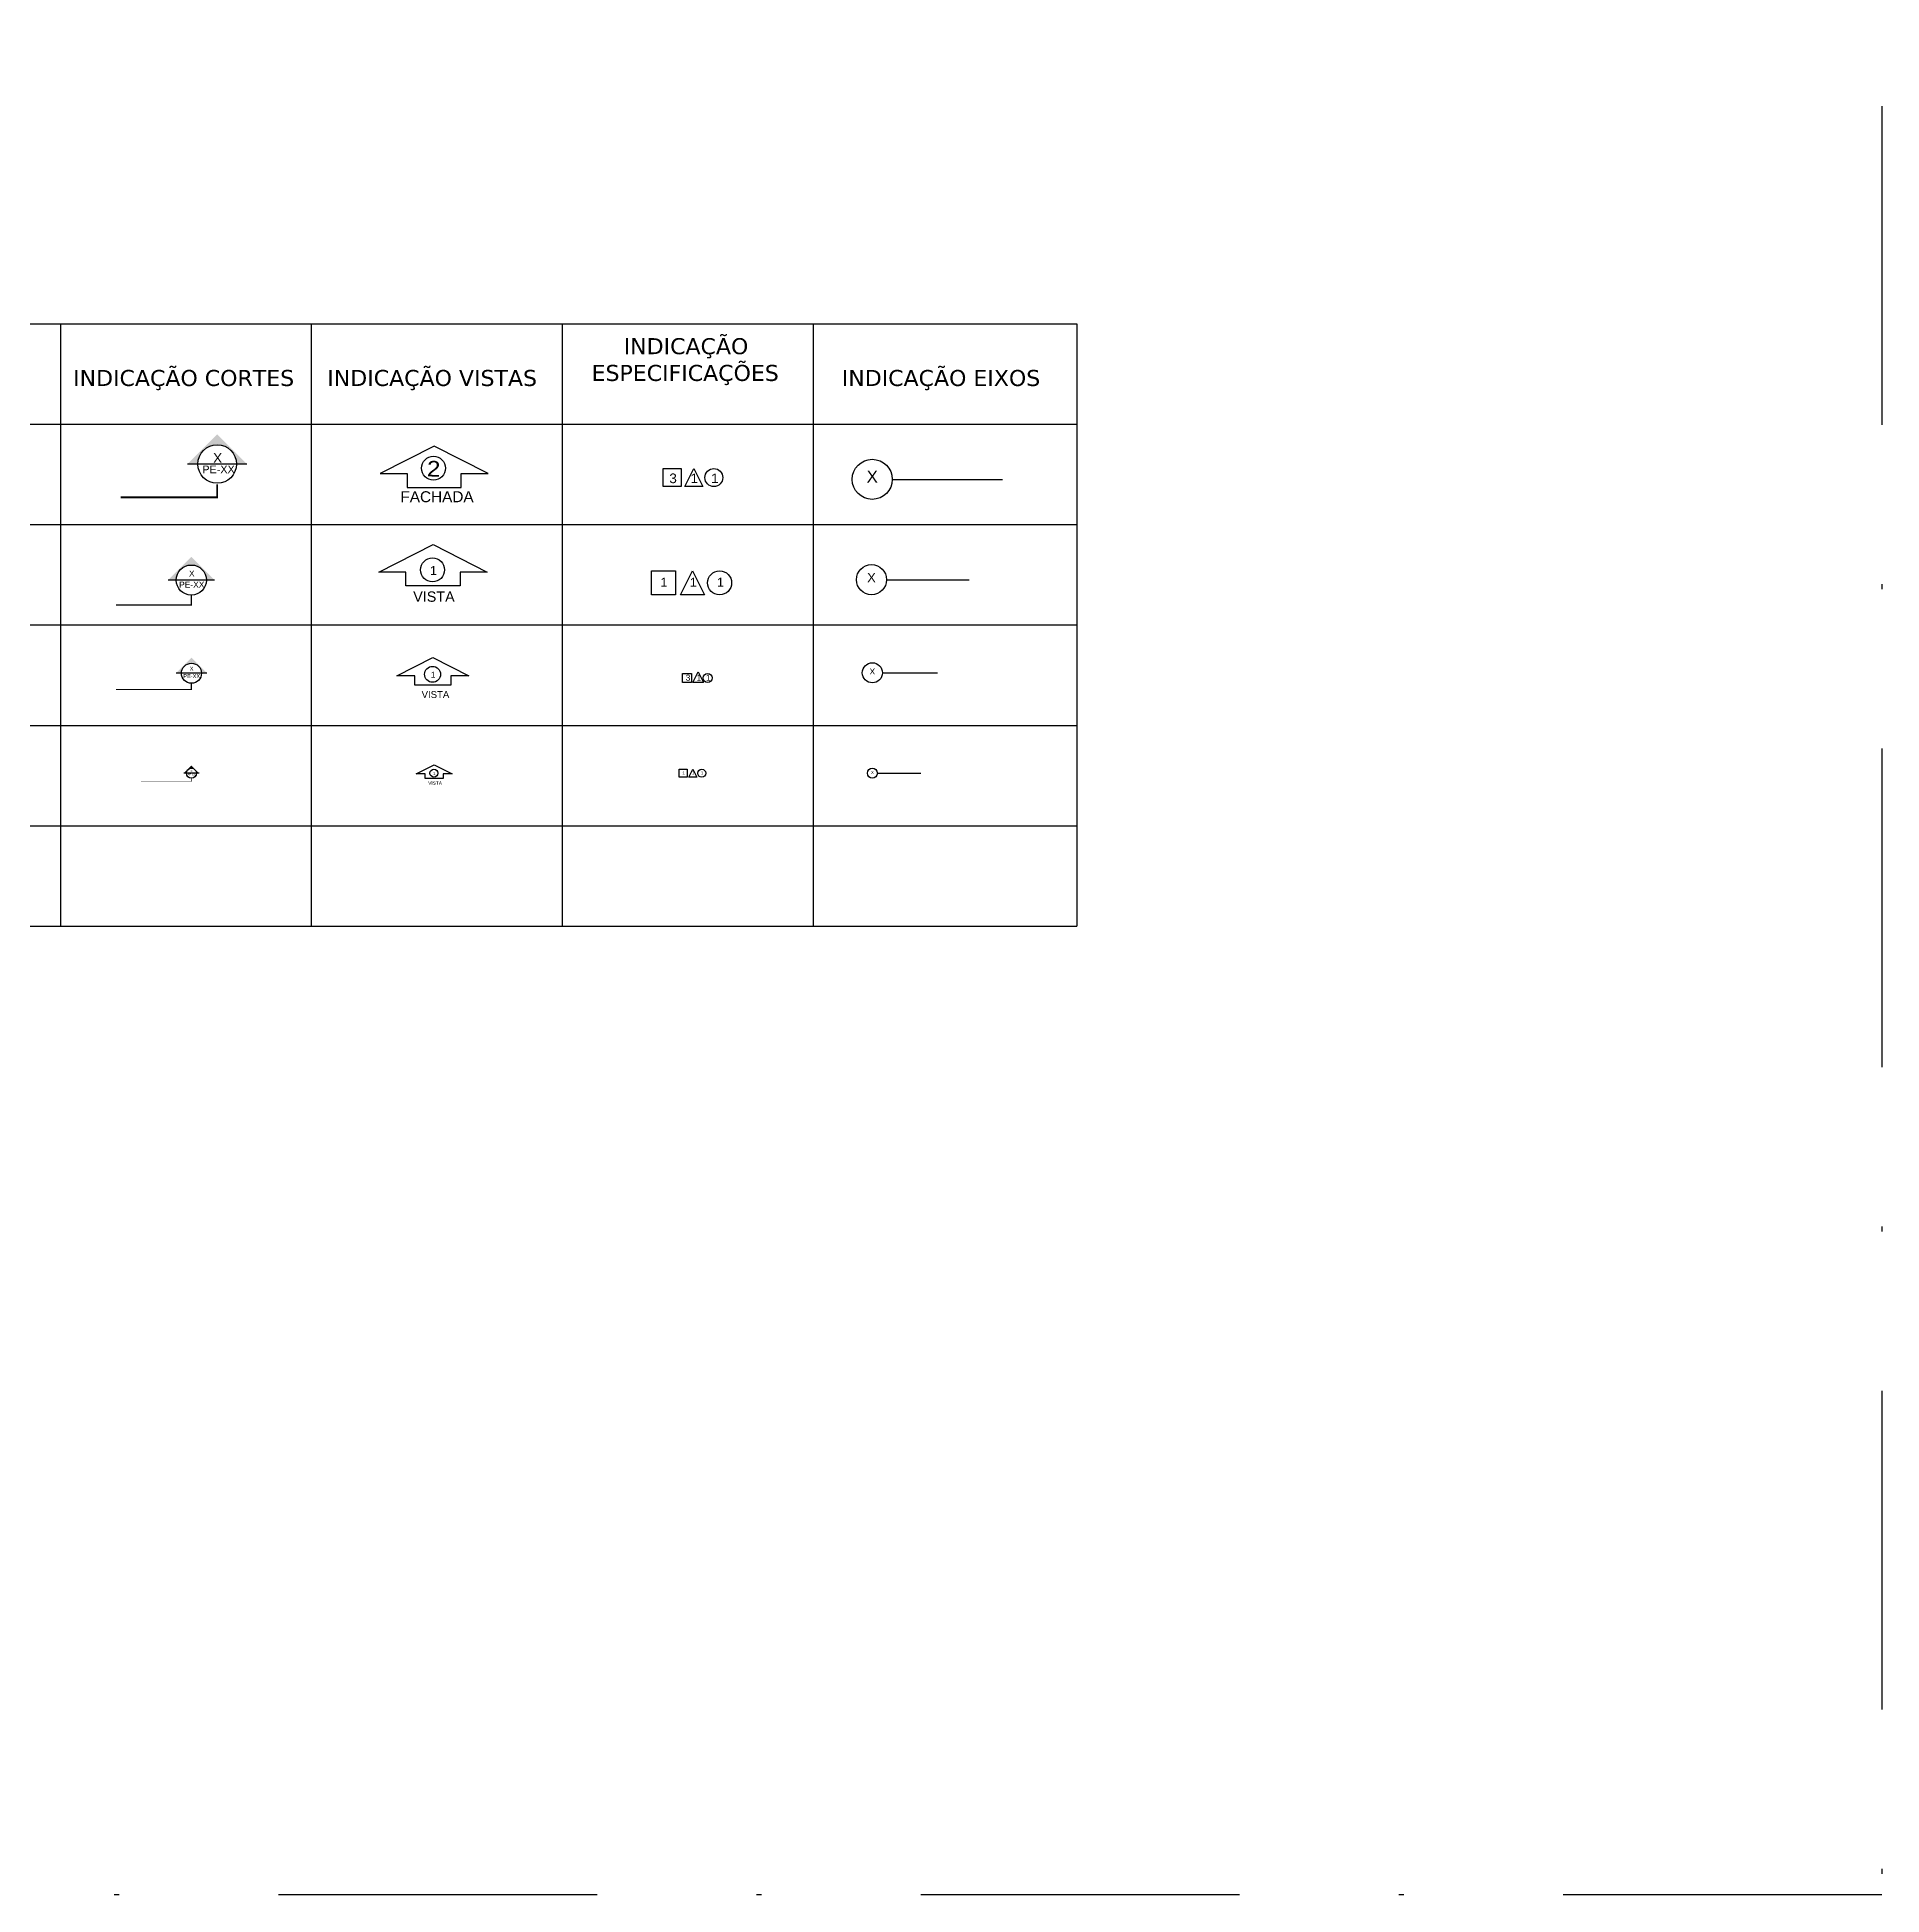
# Model space of a CAD drawing. Extents: x 354 to 566, y 99 to 173.
# Drawn here: x 529.52 to 566.28, y 98.65 to 135.68 of the extents above; entities that cross this region are included whole.
import ezdxf

# ---------------------------------------------------------------- set-up
doc = ezdxf.new("R2010")
doc.units = 0
doc.header["$MEASUREMENT"] = 0
for name, pattern in [('C5', [60, 50, -5, 0, -5]), ('CONTINU', [0]), ('DASHDOT', [25.4, 12.7, -6.35, 0, -6.35])]:
    doc.linetypes.add(name, pattern=pattern)
doc.layers.get('0').update_dxf_attribs({"linetype": 'CONTINUOUS'})
for name, color, linetype in [('ARQ-EXO-1_025', 251, 'C5'), ('ARQ-EXO-1_050', 251, 'C5'), ('ARQ-EXO-1_100', 251, 'C5'), ('ARQ-SMB-1_025', 1, 'CONTINUOUS'), ('ARQ-SMB-1_050', 1, 'CONTINUOUS'), ('ARQ-SMB-1_100', 1, 'CONTINUOUS'), ('ARQ-TXT', 2, 'CONTINUOUS'), ('ARQ-TXT-1_025', 2, 'CONTINUOUS'), ('ARQ-TXT-1_050', 2, 'CONTINUOUS'), ('ARQ-TXT-1_100', 2, 'CONTINUOUS')]:
    doc.layers.add(name, color=color, linetype=linetype)
doc.styles.add('A20', font='arial.ttf', dxfattribs={"height": 0.2})
doc.styles.add('A26', font='arial.ttf', dxfattribs={"height": 0.26})
doc.styles.add('ESC-50-A20', font='arial.ttf', dxfattribs={"height": 0.1})

# ---------------------------------------------------------------- blocks, each defined once
blk = doc.blocks.new('FNDE-Ind Corte-1_100')
blk.add_hatch(color=251).paths.add_polyline_path([(241.999, -2.386), (242.214, -2.386, -1), (243.014, -2.386), (243.229, -2.386), (242.614, -1.77)])
at = {"color": 251, "linetype": 'Continuous'}
blk.add_line((243.229, -2.386), (241.999, -2.386), dxfattribs=at)
blk.add_circle((242.614, -2.386), 0.4, dxfattribs=at)
blk = doc.blocks.new('FNDE-Ind Corte-1_025')
blk.add_hatch(color=251).paths.add_polyline_path([(242.46, -6.253), (242.514, -6.253, -1), (242.714, -6.253), (242.768, -6.253), (242.614, -6.099)])
at = {"color": 251, "linetype": 'Continuous'}
blk.add_line((242.768, -6.253), (242.46, -6.253), dxfattribs=at)
blk.add_circle((242.614, -6.253), 0.1, dxfattribs=at)
blk = doc.blocks.new('FNDE-Ind Corte-1_050')
blk.add_hatch(color=251).paths.add_polyline_path([(242.306, -4.253), (242.414, -4.253, -1), (242.814, -4.253), (242.922, -4.253), (242.614, -3.945)])
at = {"color": 251, "linetype": 'Continuous'}
blk.add_line((242.922, -4.253), (242.306, -4.253), dxfattribs=at)
blk.add_circle((242.614, -4.253), 0.2, dxfattribs=at)

msp = doc.modelspace()

# ---------------------------------------------------------------- linework, layer by layer
at = {"color": 251}
for p, q in [((501.367, 129.96), (550.241, 129.96)), ((529.982, 129.96), (529.982, 117.96)), ((534.982, 129.96), (534.982, 117.96)), ((539.982, 129.96), (539.982, 117.96)), ((544.982, 129.96), (544.982, 117.96)), ((550.241, 129.96), (550.241, 117.96)), ((501.367, 127.96), (550.241, 127.96)), ((501.367, 127.96), (550.241, 127.96)), ((539.982, 128.007), (539.982, 117.96)), ((501.367, 125.96), (550.241, 125.96)), ((501.367, 123.96), (550.241, 123.96)), ((501.367, 121.96), (550.241, 121.96)), ((501.367, 119.96), (550.241, 119.96)), ((501.367, 117.96), (550.241, 117.96))]:
    msp.add_line(p, q, dxfattribs=at)
at = {"linetype": 'DASHDOT', "ltscale": 0.5}
msp.add_lwpolyline([(383.438, 172.698), (566.282, 172.698), (566.282, 98.653), (383.438, 98.653)], close=True, dxfattribs=at)
at = {"layer": 'ARQ-EXO-1_025', "ltscale": 0.05}
msp.add_line((546.264, 121.007), (547.133, 121.007), dxfattribs=at)
at = {"layer": 'ARQ-EXO-1_025', "linetype": 'CONTINU'}
msp.add_circle((546.164, 121.007), 0.1, dxfattribs=at)
at = {"layer": 'ARQ-EXO-1_050', "ltscale": 0.1}
msp.add_line((546.364, 123.007), (547.462, 123.007), dxfattribs=at)
at = {"layer": 'ARQ-EXO-1_050', "linetype": 'CONTINU'}
msp.add_circle((546.164, 123.007), 0.2, dxfattribs=at)
at = {"layer": 'ARQ-EXO-1_100', "ltscale": 0.2}
for p, q in [((546.562, 126.863), (548.759, 126.863)), ((546.447, 124.863), (548.094, 124.863))]:
    msp.add_line(p, q, dxfattribs=at)
at = {"layer": 'ARQ-EXO-1_100', "linetype": 'CONTINU'}
for centre, radius in [((546.162, 126.863), 0.4), ((546.147, 124.863), 0.3)]:
    msp.add_circle(centre, radius, dxfattribs=at)
at = {"layer": 'ARQ-SMB-1_025'}
msp.add_lwpolyline([(542.312, 121.087), (542.472, 121.087), (542.472, 120.927), (542.312, 120.927)], close=True, dxfattribs=at)
msp.add_lwpolyline([(542.505, 120.927), (542.585, 121.087), (542.665, 120.927), (542.505, 120.927)], dxfattribs=at)
at = {"layer": 'ARQ-SMB-1_025', "color": 251, "linetype": 'DASHDOT', "ltscale": 0.15}
msp.add_lwpolyline([(532.592, 120.907, 0.01, 0.01, 0), (532.592, 120.84, 0.01, 0.01, 0), (531.592, 120.84, 0, 0, 0)], format="xyseb", dxfattribs=at)
at = {"layer": 'ARQ-SMB-1_025'}
msp.add_circle((542.765, 121.007), 0.08, dxfattribs=at)
at = {"layer": 'ARQ-SMB-1_050', "color": 251, "linetype": 'DASHDOT', "ltscale": 0.3}
msp.add_lwpolyline([(532.592, 122.807, 0.02, 0.02, 0), (532.592, 122.672, 0.02, 0.02, 0), (531.092, 122.672, 0, 0, 0)], format="xyseb", dxfattribs=at)
at = {"layer": 'ARQ-SMB-1_100', "elevation": -2.835}
msp.add_lwpolyline([(537.969, 126.977), (538.507, 126.977), (537.43, 127.525), (536.352, 126.977), (536.891, 126.977), (536.891, 126.702), (537.969, 126.702), (537.969, 126.977)], dxfattribs=at)
at = {"layer": 'ARQ-SMB-1_100'}
for points in [[(541.992, 127.077), (542.351, 127.077), (542.351, 126.719), (541.992, 126.719)], [(541.763, 125.04), (542.243, 125.04), (542.243, 124.56), (541.763, 124.56)], [(542.383, 122.992), (542.559, 122.992), (542.559, 122.816), (542.383, 122.816)]]:
    msp.add_lwpolyline(points, close=True, dxfattribs=at)
for points in [[(542.425, 126.719), (542.604, 127.077), (542.783, 126.719), (542.425, 126.719)], [(536.87, 125.013), (536.331, 125.013), (537.409, 125.562), (538.487, 125.013), (537.948, 125.013), (537.948, 124.739), (536.87, 124.739), (536.87, 125.013)], [(542.342, 124.56), (542.582, 125.04), (542.822, 124.56), (542.342, 124.56)], [(537.047, 122.947), (536.687, 122.947), (537.406, 123.313), (538.124, 122.947), (537.765, 122.947), (537.765, 122.764), (537.047, 122.764), (537.047, 122.947)], [(542.693, 123.025), (542.797, 122.816), (542.588, 122.816), (542.693, 123.025)], [(537.25, 120.992), (537.071, 120.992), (537.43, 121.174), (537.789, 120.992), (537.61, 120.992), (537.61, 120.9), (537.25, 120.9), (537.25, 120.992)]]:
    msp.add_lwpolyline(points, dxfattribs=at)
at = {"layer": 'ARQ-SMB-1_100', "color": 251, "linetype": 'DASHDOT', "ltscale": 0.1}
msp.add_lwpolyline([(533.107, 126.765, 0.0385, 0.0385, 0), (533.107, 126.504, 0.0385, 0.0385, 0), (531.182, 126.504, 0, 0, 0)], format="xyseb", dxfattribs=at)
at = {"layer": 'ARQ-SMB-1_100', "color": 251, "linetype": 'DASHDOT', "ltscale": 0.6}
msp.add_lwpolyline([(532.592, 124.563, 0.03, 0.03, 0), (532.592, 124.36, 0.03, 0.03, 0), (531.092, 124.36, 0, 0, 0)], format="xyseb", dxfattribs=at)
at = {"layer": 'ARQ-SMB-1_100', "color": 2}
for centre, radius in [((537.418, 127.085), 0.239), ((537.399, 125.059), 0.239), ((537.399, 122.977), 0.159), ((537.427, 121.007), 0.0796)]:
    msp.add_circle(centre, radius, dxfattribs=at)
at = {"layer": 'ARQ-SMB-1_100'}
for centre, radius in [((543.005, 126.898), 0.179), ((543.12, 124.8), 0.24), ((542.881, 122.904), 0.088)]:
    msp.add_circle(centre, radius, dxfattribs=at)

# ---------------------------------------------------------------- block references
at = {"layer": 'ARQ-SMB-1_025'}
msp.add_blockref('FNDE-Ind Corte-1_025', (289.98, 127.259), dxfattribs=at)
at = {"layer": 'ARQ-SMB-1_050'}
msp.add_blockref('FNDE-Ind Corte-1_050', (289.981, 127.251), dxfattribs=at)
at = {"layer": 'ARQ-SMB-1_100'}
for p, xscale, yscale, zscale in [((299.583, 129.465), 0.9625343025600117, 0.9625343025600117, 0.9625343025600117), ((350.631, 126.645), 0.75, 0.75, 0.75)]:
    msp.add_blockref('FNDE-Ind Corte-1_100', p, dxfattribs=dict(at, xscale=xscale, yscale=yscale, zscale=zscale))

# ---------------------------------------------------------------- texts
at = {"layer": 'ARQ-SMB-1_100', "color": 2, "style": 'A26', "text_generation_flag": 6, "width": 1.1}
msp.add_text('2', height=0.312, rotation=177.9157, dxfattribs=at).set_placement((537.282, 126.923))
at = {"layer": 'ARQ-TXT', "char_height": 0.32, "attachment_point": 1, "style": 'ESC-50-A20'}
for s, width, insert in [('\\pi1.2261;{\\fVerdana|b0|i0|c0|p34;INDICAÇÃO \\P\\pi0.58677;ESPECIFICAÇÕES}', 5, (539.982, 129.677)), ('{\\fVerdana|b0|i0|c0|p34;INDICAÇÃO CORTES}', 16.94727, (530.236, 129.043)), ('\\pi0.31921;{\\fVerdana|b0|i0|c0|p34;INDICAÇÃO VISTAS}', 5, (534.982, 129.043)), ('\\pi0.57205;{\\fVerdana|b0|i0|c0|p34;INDICAÇÃO EIXOS}', 5.25811, (544.982, 129.043))]:
    msp.add_mtext_dynamic_manual_height_columns(s, width=width, gutter_width=0.5, heights=[0], dxfattribs=dict(at, insert=insert))
at = {"layer": 'ARQ-TXT-1_025', "attachment_point": 1}
for s, insert, char_height, width, style in [('X', (532.577, 121.069), 0.04, 2.13204, 'ESC-50-A20'), ('PE-XX', (532.512, 120.995), 0.04, 2.13204, 'ESC-50-A20'), ('1', (542.378, 121.041), 0.06, 0.04313, 'A20'), ('1', (542.567, 121.041), 0.06, 0.04313, 'A20'), ('1', (542.747, 121.041), 0.06, 0.04313, 'A20'), ('X', (546.136, 121.051), 0.06, 0.04313, 'A20')]:
    msp.add_mtext(s, dxfattribs=dict(at, insert=insert, char_height=char_height, width=width, style=style))
at = {"layer": 'ARQ-TXT-1_050', "style": 'ESC-50-A20'}
msp.add_text('FACHADA', height=0.2185, dxfattribs=at).set_placement((536.759, 126.407, -2.835))
at = {"layer": 'ARQ-TXT-1_050', "attachment_point": 1}
for s, insert, char_height, width, style in [('1', (537.346, 125.135), 0.18, 0.12938, 'A20'), ('PE-XX', (532.432, 122.982), 0.08, 4.26409, 'ESC-50-A20'), ('X', (532.561, 123.13), 0.08, 4.26409, 'ESC-50-A20'), ('1', (537.364, 123.028), 0.12, 0.08625, 'A20'), ('3', (542.444, 122.97), 0.12, 0.08625, 'A20'), ('1', (542.66, 122.97), 0.12, 0.08625, 'A20'), ('1', (542.846, 122.97), 0.12, 0.08625, 'A20'), ('X', (546.108, 123.094), 0.12, 0.08625, 'A20'), ('1', (537.409, 121.032), 0.06, 0.04313, 'A20')]:
    msp.add_mtext(s, dxfattribs=dict(at, insert=insert, char_height=char_height, width=width, style=style))
at = {"layer": 'ARQ-TXT-1_050', "attachment_point": 1, "style": 'ESC-50-A20'}
for s, insert, char_height in [('\\pi0.78181;VISTA     ', (536.232, 124.628), 0.2048), ('\\pi0.91946;VISTA     ', (536.262, 122.643), 0.13653), ('\\pi1.0571;VISTA     ', (536.255, 120.843), 0.06827)]:
    msp.add_mtext_dynamic_manual_height_columns(s, width=2.38952, gutter_width=1, heights=[0], dxfattribs=dict(at, insert=insert, char_height=char_height))
at = {"layer": 'ARQ-TXT-1_100', "attachment_point": 1}
for s, insert, char_height, width, style in [('X', (533.026, 127.385), 0.193, 8.20866, 'ESC-50-A20'), ('PE-XX', (532.811, 127.138), 0.154, 6.56693, 'ESC-50-A20'), ('X', (546.05, 127.037), 0.24, 0.1725, 'A20'), ('3', (542.118, 126.979), 0.192, 0.138, 'A20'), ('1', (542.54, 126.979), 0.192, 0.138, 'A20'), ('1', (542.951, 126.979), 0.192, 0.138, 'A20'), ('PE-XX', (532.349, 124.825), 0.12, 6.39613, 'ESC-50-A20'), ('X', (532.545, 125.046), 0.12, 6.39613, 'ESC-50-A20'), ('1', (541.94, 124.902), 0.18, 0.12938, 'A20'), ('1', (542.527, 124.902), 0.18, 0.12938, 'A20'), ('1', (543.066, 124.902), 0.18, 0.12938, 'A20'), ('X', (546.062, 124.993), 0.18, 0.12938, 'A20')]:
    msp.add_mtext(s, dxfattribs=dict(at, insert=insert, char_height=char_height, width=width, style=style))

doc.saveas('drawing.dxf')
